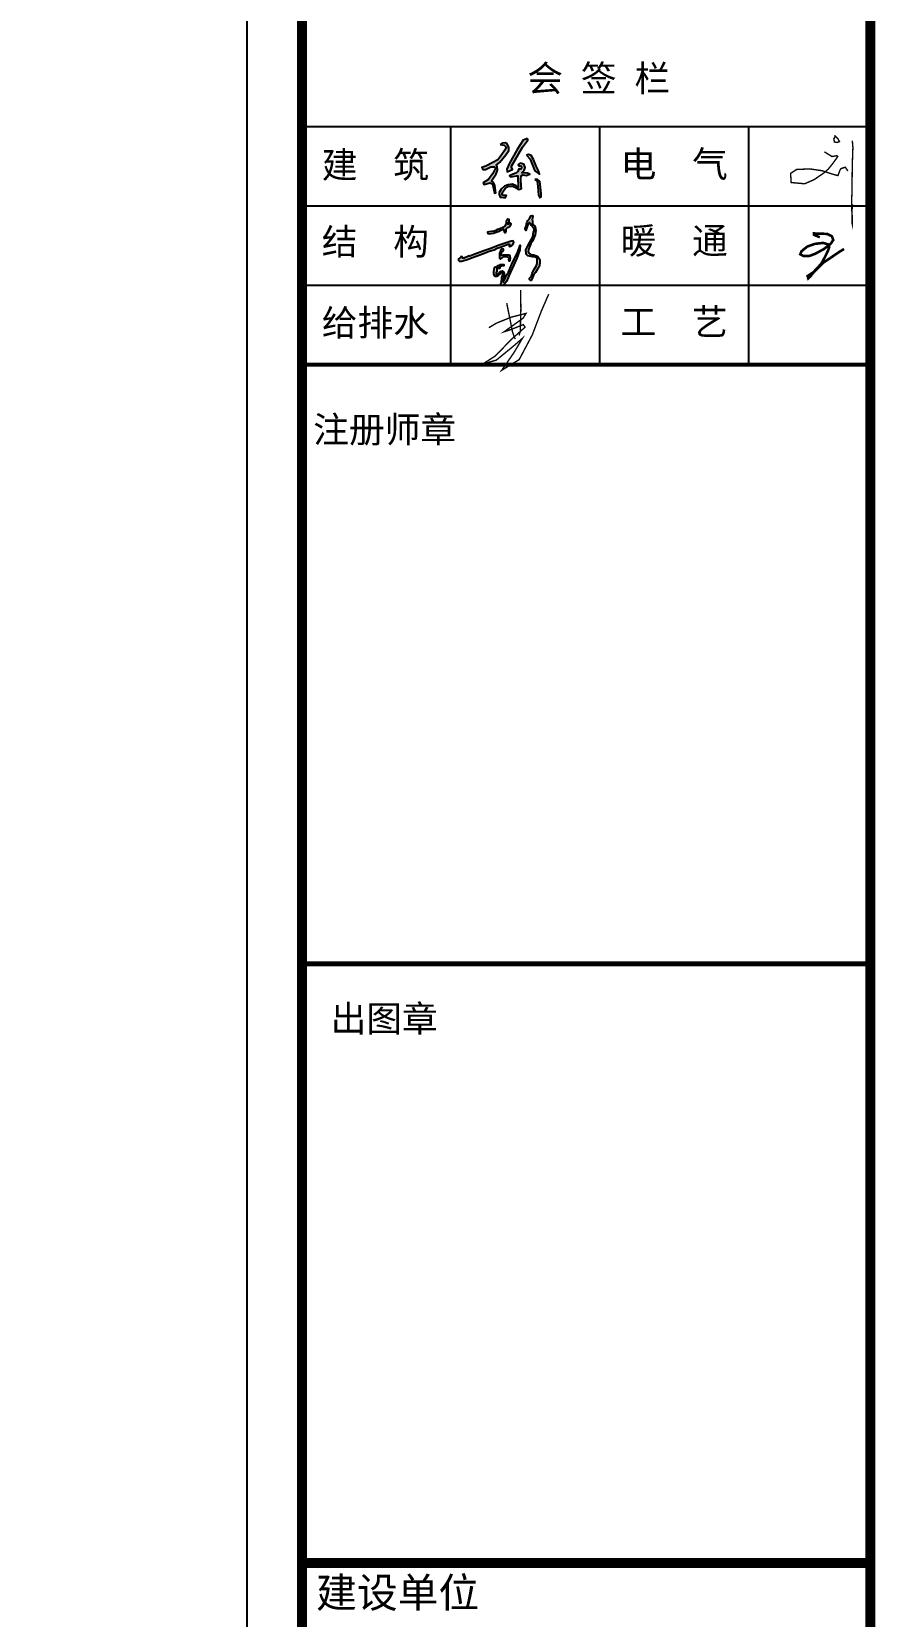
# Model space of a CAD drawing. Extents: x 1169373 to 1354985, y 649019 to 904199.
# Drawn here: x 1286094 to 1294555, y 792960 to 808848 of the extents above; entities that cross this region are included whole.
import ezdxf

# ---------------------------------------------------------------- set-up
doc = ezdxf.new("R2010")
doc.units = 0
doc.header["$LTSCALE"] = 1000
doc.header["$MEASUREMENT"] = 0
doc.layers.add('PUB_TEXT', color=7, linetype='Continuous')
doc.layers.add('图框', color=7, linetype='Continuous')
doc.styles.add('STYLE-黑体', font='simhei.ttf')
doc.styles.add('黑体', font='simhei.ttf')

msp = doc.modelspace()

# ---------------------------------------------------------------- hatches: boundary and pattern name
h = msp.add_hatch(color=256)
h.paths.add_polyline_path([(1291140, 807365), (1291165, 807348), (1291169, 807299), (1291177, 807207), (1291189, 807182), (1291205, 807191), (1291205, 807222), (1291198, 807287), (1291190, 807347), (1291164, 807368)])
h.paths.add_polyline_path([(1291057, 807608), (1291093, 807569), (1291139, 807454), (1291188, 807419), (1291177, 807452), (1291152, 807500), (1291126, 807566), (1291104, 807606), (1291075, 807617)])
h.paths.add_polyline_path([(1290983, 807498), (1290999, 807502), (1291010, 807481), (1290998, 807470), (1290982, 807473), (1290972, 807457), (1290969, 807446), (1290955, 807432), (1290899, 807410), (1290887, 807404), (1290897, 807393), (1290956, 807404), (1290970, 807401), (1290969, 807379), (1290973, 807301), (1290972, 807285), (1290954, 807303), (1290916, 807318), (1290874, 807313), (1290835, 807299), (1290803, 807269), (1290781, 807237), (1290781, 807214), (1290791, 807189), (1290804, 807189), (1290844, 807183), (1290855, 807204), (1290830, 807204), (1290809, 807212), (1290819, 807243), (1290843, 807276), (1290872, 807294), (1290896, 807298), (1290920, 807299), (1290952, 807281), (1290980, 807264), (1291006, 807276), (1291004, 807298), (1291001, 807368), (1291003, 807404), (1291021, 807413), (1291052, 807407), (1291091, 807419), (1291064, 807429), (1291011, 807431), (1291033, 807456), (1291042, 807487), (1291029, 807519), (1290993, 807528), (1290972, 807517)])
h.paths.add_polyline_path([(1291065, 807776), (1291024, 807761), (1290964, 807668), (1290882, 807524), (1290860, 807468), (1290862, 807443), (1290900, 807458), (1290917, 807465), (1290907, 807488), (1290907, 807500), (1291017, 807691), (1291057, 807742), (1291071, 807759)])
h.paths.add_polyline_path([(1290792, 807718), (1290834, 807709), (1290852, 807690), (1290840, 807660), (1290791, 807593), (1290768, 807563), (1290718, 807535), (1290647, 807501), (1290607, 807485), (1290617, 807465), (1290645, 807465), (1290700, 807492), (1290736, 807492), (1290747, 807479), (1290718, 807426), (1290675, 807367), (1290621, 807332), (1290633, 807314), (1290688, 807333), (1290715, 807321), (1290728, 807262), (1290734, 807229), (1290750, 807233), (1290744, 807252), (1290739, 807308), (1290721, 807338), (1290707, 807352), (1290752, 807421), (1290765, 807460), (1290762, 807497), (1290752, 807510), (1290790, 807539), (1290849, 807612), (1290880, 807656), (1290880, 807689), (1290860, 807728), (1290841, 807732), (1290813, 807729)])
h = msp.add_hatch(color=256)
h.paths.add_polyline_path([(1290514, 806584), (1290560, 806601), (1290641, 806630), (1290683, 806648), (1290733, 806662), (1290762, 806677), (1290796, 806688), (1290818, 806696), (1290855, 806710), (1290874, 806717), (1290884, 806719), (1290886, 806708), (1290881, 806697), (1290890, 806695), (1290896, 806697), (1290912, 806708), (1290921, 806720), (1290930, 806737), (1290922, 806752), (1290903, 806749), (1290861, 806734), (1290783, 806707), (1290687, 806672), (1290627, 806649), (1290539, 806616), (1290488, 806598), (1290480, 806599), (1290455, 806586), (1290438, 806582), (1290435, 806578), (1290415, 806578), (1290413, 806588), (1290409, 806594), (1290398, 806590), (1290393, 806585), (1290376, 806571), (1290373, 806563), (1290375, 806552), (1290385, 806546), (1290408, 806546), (1290471, 806566)])
h.paths.add_polyline_path([(1290858, 806879), (1290866, 806884), (1290878, 806887), (1290886, 806893), (1290893, 806897), (1290896, 806903), (1290900, 806909), (1290902, 806921), (1290894, 806931), (1290887, 806928), (1290880, 806919), (1290873, 806914), (1290868, 806923), (1290872, 806928), (1290876, 806936), (1290881, 806945), (1290883, 806952), (1290883, 806960), (1290881, 806965), (1290869, 806967), (1290862, 806966), (1290859, 806962), (1290856, 806954), (1290853, 806947), (1290852, 806936), (1290851, 806927), (1290847, 806914), (1290845, 806904), (1290839, 806896), (1290832, 806893), (1290819, 806884), (1290790, 806872), (1290764, 806863), (1290748, 806855), (1290733, 806849), (1290706, 806843), (1290677, 806841), (1290666, 806837), (1290667, 806825), (1290686, 806822), (1290722, 806828), (1290752, 806838), (1290781, 806847), (1290799, 806857), (1290817, 806864), (1290826, 806867), (1290830, 806864), (1290829, 806854), (1290831, 806843), (1290836, 806834), (1290842, 806833), (1290850, 806837), (1290853, 806844), (1290853, 806858), (1290853, 806871)])
h.paths.add_polyline_path([(1290807, 806603), (1290806, 806616), (1290806, 806634), (1290814, 806645), (1290827, 806658), (1290825, 806667), (1290809, 806670), (1290798, 806660), (1290791, 806641), (1290786, 806625), (1290787, 806600), (1290786, 806586), (1290784, 806576), (1290791, 806571), (1290800, 806571), (1290812, 806580), (1290821, 806589), (1290836, 806593), (1290858, 806594), (1290866, 806592), (1290875, 806586), (1290879, 806575), (1290876, 806562), (1290879, 806550), (1290885, 806549), (1290894, 806554), (1290897, 806575), (1290892, 806599), (1290878, 806607), (1290852, 806607), (1290821, 806606)], flags=17)
h.paths.add_polyline_path([(1290797, 806495), (1290806, 806498), (1290829, 806500), (1290830, 806512), (1290820, 806515), (1290802, 806515), (1290794, 806512), (1290781, 806505), (1290770, 806502), (1290766, 806492), (1290770, 806480), (1290776, 806473), (1290786, 806474), (1290788, 806482)], flags=17)
h.paths.add_polyline_path([(1290752, 806430), (1290758, 806448), (1290758, 806471), (1290755, 806487), (1290742, 806491), (1290736, 806483), (1290733, 806465), (1290728, 806443), (1290728, 806421), (1290735, 806400), (1290741, 806393), (1290758, 806394), (1290771, 806400), (1290781, 806414), (1290791, 806421), (1290798, 806426), (1290807, 806434), (1290818, 806424), (1290816, 806401), (1290810, 806385), (1290808, 806357), (1290803, 806332), (1290798, 806316), (1290803, 806303), (1290816, 806302), (1290831, 806314), (1290855, 806343), (1290880, 806399), (1290913, 806472), (1290959, 806578), (1290988, 806661), (1290993, 806706), (1290970, 806642), (1290934, 806566), (1290909, 806516), (1290875, 806435), (1290857, 806406), (1290836, 806360), (1290822, 806338), (1290824, 806358), (1290828, 806388), (1290834, 806409), (1290832, 806425), (1290824, 806443), (1290814, 806450), (1290802, 806448), (1290784, 806436), (1290776, 806424), (1290764, 806410), (1290753, 806413)])
msp.add_hatch(color=256).paths.add_polyline_path([(1291080, 806628), (1291072, 806644), (1291077, 806663), (1291087, 806689), (1291100, 806723), (1291118, 806749), (1291144, 806811), (1291148, 806834), (1291149, 806855), (1291148, 806876), (1291140, 806898), (1291121, 806914), (1291118, 806925), (1291115, 806947), (1291114, 806963), (1291116, 806977), (1291121, 807002), (1291113, 807004), (1291101, 807001), (1291086, 806972), (1291071, 806956), (1291060, 806933), (1291052, 806899), (1291044, 806875), (1291044, 806863), (1291051, 806856), (1291052, 806866), (1291063, 806893), (1291069, 806910), (1291080, 806930), (1291085, 806933), (1291092, 806927), (1291106, 806904), (1291115, 806891), (1291129, 806879), (1291133, 806854), (1291126, 806838), (1291121, 806791), (1291090, 806739), (1291070, 806700), (1291048, 806660), (1291052, 806623), (1291057, 806615), (1291069, 806601), (1291117, 806592), (1291146, 806591), (1291159, 806581), (1291165, 806564), (1291163, 806525), (1291155, 806502), (1291147, 806486), (1291135, 806470), (1291114, 806428), (1291108, 806396), (1291085, 806378), (1291088, 806363), (1291095, 806352), (1291102, 806352), (1291111, 806367), (1291128, 806405), (1291145, 806432), (1291168, 806467), (1291182, 806490), (1291189, 806527), (1291189, 806562), (1291171, 806593), (1291157, 806602), (1291127, 806610), (1291111, 806611), (1291090, 806622)])

# ---------------------------------------------------------------- linework, layer by layer
at = {"color": 0}
msp.add_line((1288253, 820600), (1288253, 785804), dxfattribs=at)
msp.add_line((1288805, 793494), (1294404, 793494))
at = {"const_width": 100}
msp.add_lwpolyline([(1238605, 784419), (1294505, 784419), (1294505, 824419), (1238605, 824419)], close=True, dxfattribs=at)
for points in [[(1290792, 807718), (1290834, 807709), (1290852, 807690), (1290840, 807660), (1290791, 807593), (1290768, 807563), (1290718, 807535), (1290647, 807501), (1290607, 807485), (1290617, 807465), (1290645, 807465), (1290700, 807492), (1290736, 807492), (1290747, 807479), (1290718, 807426), (1290675, 807367), (1290621, 807332), (1290633, 807314), (1290688, 807333), (1290715, 807321), (1290728, 807262), (1290734, 807229), (1290750, 807233), (1290744, 807252), (1290739, 807308), (1290721, 807338), (1290707, 807352), (1290752, 807421), (1290765, 807460), (1290762, 807497), (1290752, 807510), (1290790, 807539), (1290849, 807612), (1290880, 807656), (1290880, 807689), (1290860, 807728), (1290841, 807732), (1290813, 807729), (1290792, 807718)], [(1291065, 807776), (1291024, 807761), (1290964, 807668), (1290882, 807524), (1290860, 807468), (1290862, 807443), (1290900, 807458), (1290917, 807465), (1290907, 807488), (1290907, 807500), (1291017, 807691), (1291057, 807742), (1291071, 807759), (1291065, 807776)], [(1291057, 807608), (1291093, 807569), (1291139, 807454), (1291188, 807419), (1291177, 807452), (1291152, 807500), (1291126, 807566), (1291104, 807606), (1291075, 807617), (1291057, 807608)], [(1290983, 807498), (1290999, 807502), (1290999, 807502), (1291010, 807481), (1290998, 807470), (1290982, 807473), (1290972, 807457), (1290969, 807446), (1290955, 807432), (1290899, 807410), (1290887, 807404), (1290897, 807393), (1290897, 807393), (1290956, 807404), (1290970, 807401), (1290969, 807379), (1290973, 807301), (1290972, 807285), (1290954, 807303), (1290916, 807318), (1290874, 807313), (1290835, 807299), (1290803, 807269), (1290781, 807237), (1290781, 807214), (1290791, 807189), (1290804, 807189), (1290844, 807183), (1290855, 807204), (1290830, 807204), (1290809, 807212), (1290819, 807243), (1290843, 807276), (1290872, 807294), (1290896, 807298), (1290920, 807299), (1290952, 807281), (1290980, 807264), (1291006, 807276), (1291004, 807298), (1291001, 807368), (1291003, 807404), (1291021, 807413), (1291052, 807407), (1291091, 807419), (1291064, 807429), (1291011, 807431), (1291033, 807456), (1291042, 807487), (1291029, 807519), (1290993, 807528), (1290972, 807517), (1290983, 807498)], [(1291140, 807365), (1291165, 807348), (1291169, 807299), (1291177, 807207), (1291189, 807182), (1291205, 807191), (1291205, 807222), (1291198, 807287), (1291190, 807347), (1291164, 807368), (1291140, 807365)], [(1290797, 806495), (1290788, 806482), (1290786, 806474), (1290776, 806473), (1290770, 806480), (1290766, 806492), (1290770, 806502), (1290781, 806505), (1290794, 806512), (1290802, 806515), (1290820, 806515), (1290830, 806512), (1290829, 806500), (1290806, 806498), (1290797, 806495), (1290797, 806495)]]:
    msp.add_lwpolyline(points)
for points, const_width in [([(1294145, 807808), (1294179, 807776), (1294195, 807746), (1294171, 807737), (1294144, 807742), (1294139, 807773), (1294151, 807796)], 14), ([(1294324, 807754), (1294330, 807687), (1294325, 807550), (1294323, 807453), (1294320, 807220), (1294317, 807161), (1294317, 807076), (1294325, 806972), (1294325, 806912), (1294321, 806929), (1294320, 807048), (1294327, 807117)], 14), ([(1294044, 807643), (1294120, 807596), (1294168, 807604), (1294178, 807596), (1294134, 807534), (1294083, 807470), (1294034, 807428), (1293942, 807365), (1293847, 807323), (1293711, 807335), (1293705, 807427), (1293765, 807466), (1293897, 807472), (1294020, 807454), (1294125, 807419), (1294180, 807405), (1294201, 807461), (1294211, 807475), (1294253, 807489), (1294280, 807450)], 14), ([(1293998, 806786), (1293938, 806812), (1293938, 806825), (1293970, 806824), (1294072, 806820), (1294119, 806797), (1294133, 806759), (1294105, 806719), (1294038, 806668), (1293952, 806621), (1293890, 806598), (1293831, 806600), (1293802, 806616), (1293815, 806647), (1293872, 806693), (1293947, 806720), (1294031, 806730), (1294079, 806716), (1294092, 806688), (1294082, 806656), (1294051, 806592), (1294012, 806520), (1293948, 806452), (1293903, 806393), (1293882, 806374), (1293875, 806397), (1293948, 806446), (1294028, 806528), (1294194, 806640), (1294241, 806669)], 26), ([(1290679, 805880), (1290754, 805925), (1290902, 805985), (1291051, 806023), (1291023, 805976), (1290832, 805839), (1290902, 805862), (1291025, 805911), (1291042, 805885), (1290911, 805768), (1290740, 805594), (1290617, 805515), (1290754, 805555), (1290929, 805698), (1291016, 805774), (1290928, 805626), (1290808, 805453), (1290983, 805560), (1291115, 805809), (1291205, 806046), (1291279, 806216)], 14), ([(1290858, 806126), (1290916, 805839), (1290933, 805785), (1290945, 805767)], 14), ([(1290997, 806259), (1291000, 806072), (1290996, 805920), (1290994, 805845), (1290983, 805802)], 14)]:
    msp.add_lwpolyline(points, dxfattribs=dict(const_width=const_width))
for points in [[(1290733, 806849), (1290706, 806843), (1290677, 806841), (1290666, 806837), (1290667, 806825), (1290686, 806822), (1290722, 806828), (1290752, 806838), (1290781, 806847), (1290799, 806857), (1290817, 806864), (1290826, 806867), (1290826, 806867), (1290830, 806864), (1290829, 806854), (1290831, 806843), (1290836, 806834), (1290842, 806833), (1290850, 806837), (1290853, 806844), (1290853, 806858), (1290853, 806871), (1290858, 806879), (1290866, 806884), (1290878, 806887), (1290886, 806893), (1290893, 806897), (1290896, 806903), (1290900, 806909), (1290902, 806921), (1290894, 806931), (1290887, 806928), (1290880, 806919), (1290873, 806914), (1290873, 806914), (1290873, 806914), (1290868, 806923), (1290872, 806928), (1290876, 806936), (1290881, 806945), (1290883, 806952), (1290883, 806960), (1290881, 806965), (1290869, 806967), (1290862, 806966), (1290859, 806962), (1290856, 806954), (1290853, 806947), (1290852, 806936), (1290851, 806927), (1290847, 806914), (1290845, 806904), (1290839, 806896), (1290832, 806893), (1290819, 806884), (1290790, 806872), (1290764, 806863), (1290748, 806855), (1290733, 806849)], [(1291080, 806930), (1291069, 806910), (1291063, 806893), (1291052, 806866), (1291051, 806856), (1291044, 806863), (1291044, 806875), (1291052, 806899), (1291060, 806933), (1291071, 806956), (1291086, 806972), (1291101, 807001), (1291113, 807004), (1291121, 807002), (1291116, 806977), (1291114, 806963), (1291115, 806947), (1291118, 806925), (1291121, 806914), (1291140, 806898), (1291148, 806876), (1291149, 806855), (1291148, 806834), (1291144, 806811), (1291118, 806749), (1291100, 806723), (1291087, 806689), (1291077, 806663), (1291072, 806644), (1291080, 806628), (1291090, 806622), (1291111, 806611), (1291127, 806610), (1291157, 806602), (1291171, 806593), (1291189, 806562), (1291189, 806527), (1291182, 806490), (1291168, 806467), (1291145, 806432), (1291128, 806405), (1291111, 806367), (1291102, 806352), (1291095, 806352), (1291088, 806363), (1291085, 806378), (1291108, 806396), (1291114, 806428), (1291135, 806470), (1291147, 806486), (1291155, 806502), (1291163, 806525), (1291165, 806564), (1291159, 806581), (1291146, 806591), (1291117, 806592), (1291069, 806601), (1291057, 806615), (1291052, 806623), (1291048, 806660), (1291070, 806700), (1291090, 806739), (1291121, 806791), (1291126, 806838), (1291133, 806854), (1291129, 806879), (1291115, 806891), (1291106, 806904), (1291092, 806927), (1291085, 806933), (1291080, 806930)], [(1290480, 806599), (1290455, 806586), (1290438, 806582), (1290435, 806578), (1290415, 806578), (1290413, 806588), (1290409, 806594), (1290398, 806590), (1290393, 806585), (1290376, 806571), (1290373, 806563), (1290375, 806552), (1290385, 806546), (1290408, 806546), (1290471, 806566), (1290514, 806584), (1290560, 806601), (1290641, 806630), (1290683, 806648), (1290733, 806662), (1290762, 806677), (1290796, 806688), (1290818, 806696), (1290855, 806710), (1290874, 806717), (1290884, 806719), (1290886, 806708), (1290881, 806697), (1290890, 806695), (1290896, 806697), (1290912, 806708), (1290921, 806720), (1290930, 806737), (1290922, 806752), (1290903, 806749), (1290861, 806734), (1290783, 806707), (1290687, 806672), (1290627, 806649), (1290539, 806616), (1290488, 806598), (1290480, 806599)], [(1290728, 806421), (1290728, 806443), (1290733, 806465), (1290736, 806483), (1290742, 806491), (1290755, 806487), (1290758, 806471), (1290758, 806448), (1290752, 806430), (1290753, 806413), (1290764, 806410), (1290776, 806424), (1290784, 806436), (1290802, 806448), (1290814, 806450), (1290824, 806443), (1290832, 806425), (1290834, 806409), (1290828, 806388), (1290824, 806358), (1290822, 806338), (1290836, 806360), (1290857, 806406), (1290875, 806435), (1290909, 806516), (1290934, 806566), (1290970, 806642), (1290993, 806706), (1290988, 806661), (1290959, 806578), (1290913, 806472), (1290880, 806399), (1290855, 806343), (1290831, 806314), (1290816, 806302), (1290803, 806303), (1290798, 806316), (1290803, 806332), (1290808, 806357), (1290810, 806385), (1290816, 806401), (1290816, 806401), (1290818, 806424), (1290807, 806434), (1290798, 806426), (1290791, 806421), (1290781, 806414), (1290771, 806400), (1290758, 806394), (1290741, 806393), (1290735, 806400), (1290728, 806421)], [(1290806, 806616), (1290806, 806634), (1290814, 806645), (1290827, 806658), (1290825, 806667), (1290809, 806670), (1290798, 806660), (1290791, 806641), (1290786, 806625), (1290787, 806600), (1290786, 806586), (1290784, 806576), (1290791, 806571), (1290800, 806571), (1290812, 806580), (1290821, 806589), (1290836, 806593), (1290858, 806594), (1290866, 806592), (1290875, 806586), (1290879, 806575), (1290876, 806562), (1290879, 806550), (1290885, 806549), (1290894, 806554), (1290897, 806575), (1290892, 806599), (1290878, 806607), (1290852, 806607), (1290821, 806606), (1290807, 806603), (1290806, 806616)]]:
    msp.add_lwpolyline(points, close=True)
at = {"layer": 'PUB_TEXT'}
for p, q in [((1288805, 805508), (1288805, 793494)), ((1288805, 793494), (1288805, 799501))]:
    msp.add_line(p, q, dxfattribs=at)
at = {"layer": '图框', "color": 4}
msp.add_line((1288805, 824419), (1288805, 784419), dxfattribs=at)
at = {"layer": '图框', "color": 0}
for p, q in [((1288805, 807898), (1294505, 807898)), ((1288805, 807102), (1294505, 807102)), ((1288805, 806305), (1294505, 806305)), ((1288805, 805508), (1294505, 805508)), ((1288805, 793494), (1294483, 793494))]:
    msp.add_line(p, q, dxfattribs=at)
at = {"layer": '图框', "color": 4}
for points, const_width in [([(1288805, 824419), (1288805, 784419)], 98.6), ([(1288805, 793494), (1294483, 793494)], 99.6)]:
    msp.add_lwpolyline(points, dxfattribs=dict(at, const_width=const_width))
at = {"layer": '图框', "color": 4, "const_width": 98.6}
msp.add_lwpolyline([(1288805, 824419), (1294505, 824419), (1294505, 784419), (1288805, 784419)], close=True, dxfattribs=at)
at = {"layer": '图框', "color": 0}
for points in [[(1290299, 805508), (1290299, 807898)], [(1291793, 805508), (1291793, 807898)], [(1293287, 805508), (1293287, 807898)]]:
    msp.add_lwpolyline(points, dxfattribs=at)
for points, const_width in [([(1288805, 805508), (1294505, 805508)], 40.3), ([(1288805, 799501), (1294505, 799501)], 50), ([(1288805, 793494), (1294483, 793494)], 40.3)]:
    msp.add_lwpolyline(points, dxfattribs=dict(at, const_width=const_width))

# ---------------------------------------------------------------- texts
at = {"layer": '图框', "color": 0, "style": 'STYLE-黑体'}
for s, p in [('会 签 栏', (1291064, 808249)), ('建  筑', (1289003, 807381)), ('电  气', (1292000, 807389)), ('结  构', (1289003, 806611)), ('暖  通', (1292000, 806620)), ('给排水', (1289003, 805798)), ('工  艺', (1292000, 805807))]:
    msp.add_text(s, height=262.9, dxfattribs=at).set_placement(p)
at = {"layer": '图框', "color": 4, "style": '黑体'}
for s, height, p in [('注册师章', 262.9, (1288917, 804728)), ('出图章', 262.9, (1289091, 798821)), ('建设单位', 300, (1288946, 793048))]:
    msp.add_text(s, height=height, dxfattribs=at).set_placement(p)

doc.saveas('drawing.dxf')
